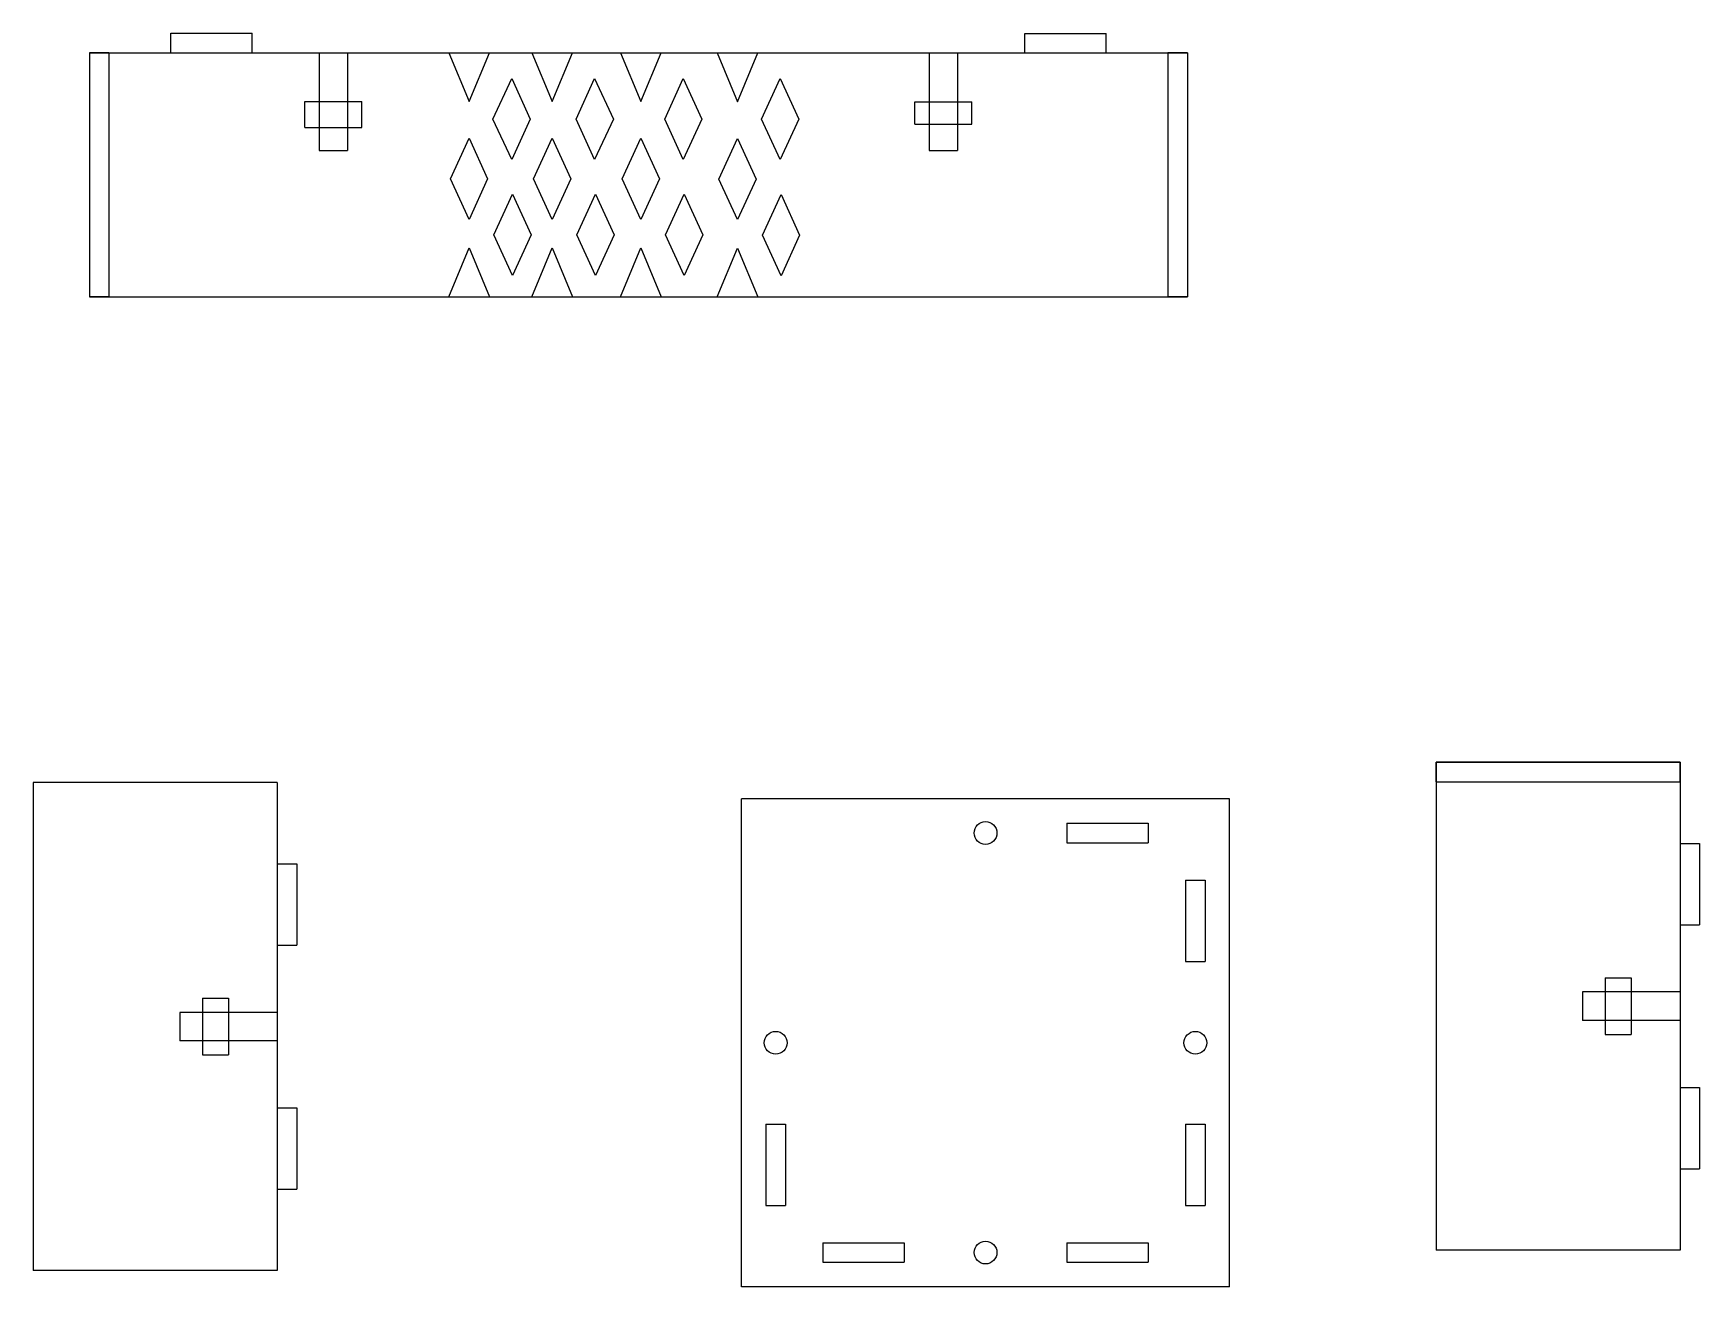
# Model space of a CAD drawing. Extents: x -5.9 to 4.4, y -1.5 to 6.2.
import ezdxf

# ---------------------------------------------------------------- set-up
doc = ezdxf.new("R2010")
doc.units = 0
doc.header["$MEASUREMENT"] = 0
doc.layers.add('VISIBLE', color=7, linetype='CONTINUOUS')

msp = doc.modelspace()

# ---------------------------------------------------------------- linework, layer by layer
at = {"layer": 'VISIBLE'}
for p, q in [((-5.009, 6.208), (-4.509, 6.208)), ((-5.009, 6.088), (-5.009, 6.208)), ((-4.509, 6.088), (-4.509, 6.208)), ((0.241, 6.207), (0.741, 6.207)), ((0.241, 6.087), (0.241, 6.207)), ((0.741, 6.087), (0.741, 6.207)), ((-5.509, 6.088), (-5.509, 4.588)), ((-5.389, 6.088), (-5.509, 6.088)), ((-5.509, 6.088), (-2.509, 6.088)), ((-5.509, 6.088), (-5.509, 4.588)), ((-5.389, 6.088), (-5.389, 4.588)), ((-5.009, 6.088), (-4.509, 6.088)), ((-4.097, 6.088), (-3.922, 6.088)), ((-4.097, 6.088), (-4.097, 5.488)), ((-3.922, 6.088), (-3.922, 5.488)), ((-3.3, 6.088), (-3.175, 5.788)), ((-3.175, 5.788), (-3.05, 6.088)), ((-2.789, 6.088), (-2.664, 5.788)), ((-2.664, 5.788), (-2.539, 6.088)), ((-2.509, 6.088), (-2.509, 6.087)), ((-2.509, 6.087), (-1.759, 6.087)), ((-2.244, 6.088), (-2.119, 5.788)), ((-2.119, 5.788), (-1.994, 6.088)), ((-1.759, 6.087), (1.241, 6.087)), ((-1.649, 6.087), (-1.524, 5.787)), ((-1.524, 5.787), (-1.399, 6.087)), ((-0.347, 6.087), (-0.172, 6.087)), ((-0.347, 6.087), (-0.347, 5.487)), ((-0.172, 6.087), (-0.172, 5.487)), ((0.241, 6.087), (0.741, 6.087)), ((1.121, 6.087), (1.121, 4.587)), ((1.241, 6.087), (1.121, 6.087)), ((1.241, 6.087), (1.241, 4.587)), ((1.241, 6.087), (1.241, 4.587)), ((-3.028, 5.681), (-2.913, 5.931)), ((-2.913, 5.931), (-2.799, 5.681)), ((-2.517, 5.681), (-2.403, 5.931)), ((-2.403, 5.931), (-2.288, 5.681)), ((-1.972, 5.681), (-1.858, 5.931)), ((-1.858, 5.931), (-1.743, 5.681)), ((-1.377, 5.681), (-1.263, 5.931)), ((-1.263, 5.931), (-1.148, 5.681)), ((-4.184, 5.788), (-3.834, 5.788)), ((-4.184, 5.628), (-4.184, 5.788)), ((-3.834, 5.628), (-3.834, 5.788)), ((-0.434, 5.649), (-0.434, 5.787)), ((-0.434, 5.787), (-0.084, 5.787)), ((-0.084, 5.649), (-0.084, 5.787)), ((-2.913, 5.431), (-3.028, 5.681)), ((-2.799, 5.681), (-2.913, 5.431)), ((-2.403, 5.431), (-2.517, 5.681)), ((-2.288, 5.681), (-2.403, 5.431)), ((-1.858, 5.431), (-1.972, 5.681)), ((-1.743, 5.681), (-1.858, 5.431)), ((-1.263, 5.431), (-1.377, 5.681)), ((-1.148, 5.681), (-1.263, 5.431)), ((-0.434, 5.649), (-0.084, 5.649)), ((-4.184, 5.628), (-3.834, 5.628)), ((-3.29, 5.313), (-3.175, 5.563)), ((-3.175, 5.563), (-3.061, 5.313)), ((-2.779, 5.313), (-2.664, 5.563)), ((-2.664, 5.563), (-2.55, 5.313)), ((-2.234, 5.313), (-2.119, 5.563)), ((-2.119, 5.563), (-2.005, 5.313)), ((-1.639, 5.312), (-1.524, 5.562)), ((-1.524, 5.562), (-1.41, 5.312)), ((-4.097, 5.488), (-3.922, 5.488)), ((-0.347, 5.487), (-0.172, 5.487)), ((-3.175, 5.063), (-3.29, 5.313)), ((-3.061, 5.313), (-3.175, 5.063)), ((-2.664, 5.063), (-2.779, 5.313)), ((-2.55, 5.313), (-2.664, 5.063)), ((-2.119, 5.063), (-2.234, 5.313)), ((-2.005, 5.313), (-2.119, 5.063)), ((-1.524, 5.062), (-1.639, 5.312)), ((-1.41, 5.312), (-1.524, 5.062)), ((-3.023, 4.968), (-2.908, 5.218)), ((-2.908, 5.218), (-2.793, 4.968)), ((-2.512, 4.968), (-2.397, 5.218)), ((-2.397, 5.218), (-2.283, 4.968)), ((-1.967, 4.968), (-1.852, 5.218)), ((-1.852, 5.218), (-1.738, 4.968)), ((-1.372, 4.967), (-1.257, 5.217)), ((-1.257, 5.217), (-1.143, 4.967)), ((-2.908, 4.718), (-3.023, 4.968)), ((-2.793, 4.968), (-2.908, 4.718)), ((-2.397, 4.718), (-2.512, 4.968)), ((-2.283, 4.968), (-2.397, 4.718)), ((-1.852, 4.718), (-1.967, 4.968)), ((-1.738, 4.968), (-1.852, 4.718)), ((-1.257, 4.717), (-1.372, 4.967)), ((-1.143, 4.967), (-1.257, 4.717)), ((-3.3, 4.588), (-3.175, 4.888)), ((-3.175, 4.888), (-3.05, 4.588)), ((-2.789, 4.588), (-2.664, 4.888)), ((-2.664, 4.888), (-2.539, 4.588)), ((-2.244, 4.588), (-2.119, 4.888)), ((-2.119, 4.888), (-1.994, 4.588)), ((-1.649, 4.587), (-1.524, 4.887)), ((-1.524, 4.887), (-1.399, 4.587)), ((-5.389, 4.588), (-5.509, 4.588)), ((-5.509, 4.588), (-2.509, 4.588)), ((-2.509, 4.588), (-1.759, 4.588)), ((-1.759, 4.588), (-1.759, 4.587)), ((-1.759, 4.587), (1.241, 4.587)), ((1.241, 4.587), (1.121, 4.587)), ((2.77, 1.725), (2.77, -1.275)), ((4.27, 1.725), (2.77, 1.725)), ((2.77, 1.605), (2.77, 1.725)), ((2.77, 1.725), (4.27, 1.725)), ((4.27, 1.725), (4.27, -1.275)), ((4.27, 1.605), (4.27, 1.725)), ((-5.854, 1.6), (-5.854, -1.4)), ((-4.354, 1.6), (-5.854, 1.6)), ((-4.354, 1.6), (-4.354, -1.4)), ((2.77, 1.605), (4.27, 1.605)), ((1.5, 1.5), (-1.5, 1.5)), ((-1.5, -1.5), (-1.5, 1.5)), ((1.5, -1.5), (1.5, 1.5)), ((0.5, 1.35), (1, 1.35)), ((0.5, 1.35), (0.5, 1.23)), ((1, 1.35), (1, 1.23)), ((0.5, 1.23), (1, 1.23)), ((4.27, 1.225), (4.27, 0.725)), ((4.27, 1.225), (4.39, 1.225)), ((4.39, 1.225), (4.39, 0.725)), ((-4.354, 1.1), (-4.234, 1.1)), ((-4.354, 1.1), (-4.354, 0.6)), ((-4.234, 1.1), (-4.234, 0.6)), ((1.23, 1), (1.35, 1)), ((1.23, 1), (1.23, 0.5)), ((1.35, 1), (1.35, 0.5)), ((4.27, 0.725), (4.39, 0.725)), ((-4.354, 0.6), (-4.234, 0.6)), ((1.23, 0.5), (1.35, 0.5)), ((3.67, 0.313), (3.67, 0.138)), ((4.27, 0.313), (3.67, 0.313)), ((3.81, 0.4), (3.97, 0.4)), ((3.81, 0.4), (3.81, 0.05)), ((3.97, 0.4), (3.97, 0.05)), ((4.27, 0.313), (4.27, 0.138)), ((-4.814, 0.275), (-4.814, -0.075)), ((-4.814, 0.275), (-4.654, 0.275)), ((-4.654, 0.275), (-4.654, -0.075)), ((-4.954, 0.187), (-4.954, 0.012)), ((-4.354, 0.187), (-4.954, 0.187)), ((-4.354, 0.187), (-4.354, 0.012)), ((4.27, 0.138), (3.67, 0.138)), ((-4.354, 0.012), (-4.954, 0.012)), ((3.81, 0.05), (3.97, 0.05)), ((-4.814, -0.075), (-4.654, -0.075)), ((4.27, -0.275), (4.27, -0.775)), ((4.27, -0.275), (4.39, -0.275)), ((4.39, -0.275), (4.39, -0.775)), ((-4.354, -0.4), (-4.354, -0.9)), ((-4.354, -0.4), (-4.234, -0.4)), ((-4.234, -0.4), (-4.234, -0.9)), ((-1.35, -0.5), (-1.35, -1)), ((-1.35, -0.5), (-1.23, -0.5)), ((-1.23, -0.5), (-1.23, -1)), ((1.23, -0.5), (1.35, -0.5)), ((1.23, -0.5), (1.23, -1)), ((1.35, -0.5), (1.35, -1)), ((4.27, -0.775), (4.39, -0.775)), ((-4.354, -0.9), (-4.234, -0.9)), ((-1.35, -1), (-1.23, -1)), ((1.23, -1), (1.35, -1)), ((-1, -1.23), (-1, -1.35)), ((-1, -1.23), (-0.5, -1.23)), ((-0.5, -1.23), (-0.5, -1.35)), ((0.5, -1.23), (1, -1.23)), ((0.5, -1.23), (0.5, -1.35)), ((1, -1.23), (1, -1.35)), ((4.27, -1.275), (2.77, -1.275)), ((-4.354, -1.4), (-5.854, -1.4)), ((-1, -1.35), (-0.5, -1.35)), ((0.5, -1.35), (1, -1.35)), ((1.5, -1.5), (-1.5, -1.5))]:
    msp.add_line(p, q, dxfattribs=at)
for centre in [(0, 1.29), (-1.29, 0), (1.29, 0), (0, -1.29)]:
    msp.add_circle(centre, 0.07, dxfattribs=at)

doc.saveas('drawing.dxf')
